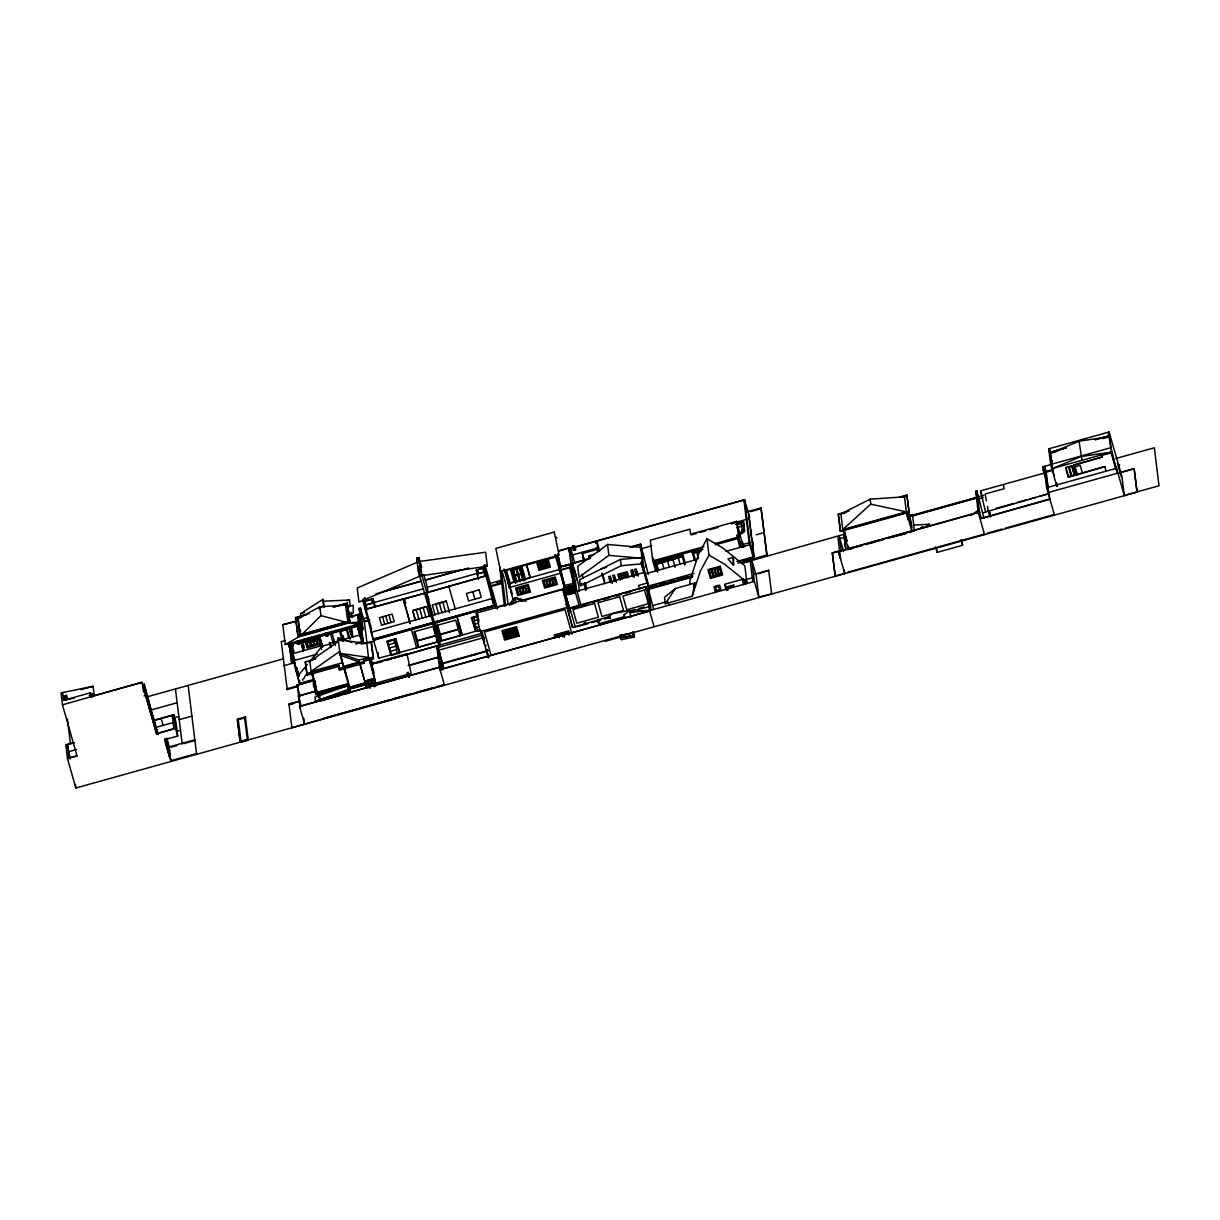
<?xml version="1.0" encoding="UTF-8"?>
<svg xmlns="http://www.w3.org/2000/svg" width="1220" height="1220" viewBox="0 0 1220 1220"><rect width="100%" height="100%" fill="white"/><g stroke="black" fill="none" stroke-linecap="round" stroke-linejoin="round"><path stroke-width="1.5" d="M743.148 547.139L736.651 521.352L690.581 534.192L689.956 529.175L650.245 540.246L652.776 560.925L655.765 571.402M753.853 555.786L752.74 541.756L753.319 546.453M733.327 557.418L733.495 565.287L727.989 558.913L733.327 557.418L733.495 565.287M736.239 523.868L743.514 521.84L744.337 530.563A16.409 3.111 -15.9 0 1 740.631 533.17M743.514 521.84L744.566 531.386A16.409 3.111 -15.9 0 1 740.86 533.979M692.213 596.245L695.049 583.023L675.346 588.513L664.519 597.266L665.312 603.747L692.213 596.245L700.402 570.99L708.988 555.146L706.975 538.721L722.606 547.826L744.841 565.805L746.838 582.214L724.619 564.25L708.988 555.146M693.555 587.613L695.049 583.023L693.646 585.615M595.726 543.357L596.839 541.055L599.706 551.12M706.975 538.721L698.389 554.582L689.742 581.208L690.047 583.724M665.312 603.747L675.346 588.513M584.227 560.803L581.803 552.385L582.199 553.621L596.504 549.64L597.678 547.948L596.839 541.055M307.333 664.427L297.573 676.505L298.854 676.276M309.194 662.292L322.141 646.112L330.223 644.007L330.04 642.482L329.583 644.16M508.953 604.647L515.099 597.51L525.866 600.911M509.35 604.739L515.236 597.983L523.807 600.713M509.579 604.556L515.236 598.074M509.762 604.907L515.374 598.547M297.131 620.751L282.827 624.731L285.251 644.526L300.288 636.047L320.921 615.627L319.838 606.797L345.779 605.089L345.428 603.839L334.433 606.904M909.922 515.511L911.843 531.173L906.338 511.851L870.729 504.165L842.791 529.571L848.479 549.518L853.924 547.993M620.416 638.029L633.256 635.498L632.539 633.012L619.699 635.544L620.416 638.029L621.483 639.615L634.324 637.084L633.714 632.067M633.256 635.498L622.749 637.252M598.456 621.742L598.212 619.729L608.307 616.908L612.12 613.797L629.55 610.366L630.877 617.442M566.629 607.514L480.207 631.609L476.227 613.172L562.649 589.077L572.302 627.461L597.708 620.187L598.7 623.801L624.381 616.634L624.152 614.758L629.55 610.366M619.699 635.544L632.539 633.012M560.148 570.213L569.969 567.361L560.148 570.213L564.036 585.829L574.407 582.962M640.607 547.353L607.545 544.455L577.685 566.324L579.027 577.228L608.871 555.359L641.933 558.257M970.922 515.48L978.562 509.99L978.928 512.995M338.458 641.4L309.88 661.469L311.1 671.503L342.881 662.643L343.338 666.41L359.214 661.972L358.985 660.096L339.907 653.31L368.516 657.443L366.839 643.657L338.214 639.524L343.43 641.369M311.1 671.503L339.678 651.419L342.423 661.042M300.959 616.771L300.577 613.645L322.919 599.34L324.215 607.484M318.893 608.673L323.681 605.608L322.919 599.34M363.575 642.543L358.329 624.152L347.944 622.764L347.593 621.514L299.937 634.796L297.741 616.878L298.122 618.372L319.838 606.797M641.842 557.494L620.446 559.431L579.653 579.668L580.415 585.936L621.209 565.699L642.604 563.762L649.437 588.543M904.432 496.189L906.338 511.851L842.791 529.571L840.885 513.91L870.104 499.163L904.599 496.814M417.896 562.008L357.231 587.994L358.954 602.039L419.634 576.297L418.429 566.415M1053.302 471.621L1052.418 468.495L1111.512 452.086L1108.385 432.337L1109.636 436.699L1079.075 441.183L1050.649 453.138L1052.311 466.833M510.921 604.723L515.74 602.726L515.099 597.51M405.696 603.229L404.415 598.715L424.606 593.301L418.246 570.99L416.691 558.211L418.887 557.601L421.708 567.468M418.246 570.99L420.458 570.38L418.887 557.601M419.543 575.55L421.754 574.925M300.577 613.645L304.39 612.577M346.968 600.713L349.515 599.996L350.277 606.264L346.465 607.331M383.095 591.654L421.236 581.025M459.818 570.274L425.277 580.125L468.938 567.941M375.851 593.911L421.251 581.254M332.907 607.072L347.303 603.061L349.896 622.596L298.107 637.038L295.514 617.503L309.239 613.675M297.771 617.122L306.937 614.575M410.24 623.42L403.271 598.989L366.473 609.253L363.773 599.691L362.645 599.996L373.228 639.265L493.963 605.593L483.379 566.354M298.122 618.372L301.798 617.35M362.675 600.225L363.773 599.691M483.41 566.568L482.342 566.858L484.996 576.206L403.301 599.249L410.271 623.679M365.451 600.88L373.076 598.761L375.226 606.309M478.332 579.561L476.288 569.999L485.057 567.559L484.721 564.906M364.551 597.769L365.466 601.109L371.963 599.294L373 602.939M484.996 576.206L484.462 571.829L477.843 573.674L477.386 569.908L483.974 567.849M347.852 606.736L353.281 605.227L353.236 613.08L349.423 614.148M296.201 621.453L296.445 623.466M572.378 546.331L574.529 545.736L575.642 549.793L573.476 550.403L572.378 546.331L574.529 545.736M427.961 592.584L427.32 587.293L478.255 573.08M558.882 550.769L569.633 547.78L569.847 548.649L744.581 499.864M374.372 602.466L423.401 588.787M558.821 551.043L569.633 547.78M373.076 598.761L373.579 602.97L364.826 605.41L365.314 609.344L404.415 598.715M476.807 574.178L485.56 571.738L486.048 575.703M749.553 517.311L744.551 499.682L569.816 548.405L570.258 552.065M579.103 605.41L574.589 589.58L569.008 549.625L570.823 549.122L574.864 563.35M355.95 643.718L363.255 641.674L359.122 608.414L360.449 608.048L364.368 621.819L367.006 643.321L374.174 641.308M503.982 568.81L509.32 587.582L560.407 573.293L558.486 557.631L560.285 573.37M572.729 546.514L573.522 549.32L574.986 548.909L574.193 546.102M89.273 695.476L94.031 694.149L93.071 686.311L61 692.899L62.464 704.809L77.012 755.912L67.481 758.581L75.869 787.998L1137.055 492.133L1134.142 468.693L1119.457 472.796L1134.142 468.693L1137.055 492.133M484.98 575.992L426.817 592.691L420.458 570.38M504.668 571.067L506.102 570.67L509.685 583.434L559.339 569.557L557.418 553.895M81.008 689.681L93.071 686.311M538.02 563.396L547.567 560.742L549.183 566.461L539.636 569.115L538.035 563.533L547.567 560.742M300.318 629.886L300.577 632.021M65.148 699.746L64.157 695.995L66.505 695.339L67.603 699.457M64.645 695.949L65.987 695.583L66.612 697.962L65.285 698.328L64.645 695.949L65.285 698.328M64.218 696.467L66.505 695.339M361.745 629.916L363.087 629.535L358.756 614.331L349.225 616.984L348.295 613.767M538.66 564.128L540.308 563.67M545.828 562.191L547.49 561.734M359.549 622.093L357.506 614.926L349.24 617.228L348.31 613.95M570.67 555.481L597.678 547.948M432.963 622.612L425.49 596.305L426.817 595.924L426.436 592.798L432.902 615.49M538.843 564.753L540.49 564.296M297.512 632.097L297.573 630.008M546.011 562.832L547.673 562.359M539.026 565.394L540.673 564.921M546.194 563.457L547.841 563M520.864 570.808L521.687 570.579M539.194 566.019L540.856 565.562M546.377 564.082L548.024 563.625M539.377 566.644L541.039 566.187M546.56 564.723L548.207 564.265M539.56 567.285L541.207 566.827M546.728 565.348L548.39 564.89M62.586 692.457L63.547 700.295L90.234 692.853L91.302 696.589L90.844 692.838M539.743 567.91L541.39 567.452M546.911 565.988L548.573 565.516M297.756 635.788L349.545 621.361L347.303 603.061M582.885 557.952L583.175 556.549L582.794 557.692M521.824 574.193L522.648 573.964M300.288 636.047L347.944 622.764L358.1 622.276L363.179 640.988M589.138 557.677L588.909 555.756L593.545 554.459M298.122 686.494L287.234 689.529L281.256 641.659L284.9 640.637M363.469 618.738L367.113 617.716M489.525 583.587L502.304 580.034M746.457 511.958L761.021 507.901L766.999 555.771L761.021 507.901M497.043 582.306L502.518 580.781M750.3 511.699L761.234 508.649M90.692 696.62L141.855 682.346L156.45 733.769L175.512 728.462L173.82 714.676L153.781 720.257M62.464 704.809L141.855 682.346M362.828 621.438L369.538 619.577M489.616 586.088L502.167 582.596M572.546 563.198L590.465 558.196M629.886 547.216L640.637 544.212L648.308 574.346M522.694 577.228L523.517 576.999M573.385 579.378L569.13 564.326L559.477 567.01L564.479 587.14M588.986 558.958L572.576 563.533L578.509 584.349L579.378 591.441M630.923 547.261L640.637 544.212M364.368 621.819L369.751 620.324M489.83 586.835L502.381 583.343M559.492 567.208L569.13 564.326M479.109 589.855L466.406 593.5L468.541 600.987L481.229 597.342L479.124 589.962M563.259 566.629L572.287 564.113M285.251 644.526L358.329 624.152L358.1 622.276M288.667 644.267L290.253 643.824L293.379 654.835M640.668 544.547L642.65 567.712L647.012 582.916M290.65 646.264L289.064 646.707L288.835 644.892L302.499 641.079M307.669 639.646L358.741 625.403M289.064 646.707L288.621 645.151L327.478 634.324L327.28 632.814L327.921 635.879L326.319 636.321L325.694 633.256L326.319 636.321M327.738 634.37L358.771 625.723M429.47 616.679L426.649 606.614L412.665 610.503L415.486 620.568M449.555 612.577L446.291 601.125L435.799 604.053L438.605 613.874M412.695 610.762L426.649 606.614M348.767 638.106L346.434 629.81L340.715 631.396L343.049 639.707M350.918 628.513L351.756 628.269L352.824 636.901M296.917 641.278L297.543 644.343L299.144 643.901L298.503 640.836L299.144 643.901M304.451 642.421L303.81 639.356L304.451 642.421L306.037 641.979L305.854 640.47M311.512 637.206L312.137 640.271L313.723 639.829L313.098 636.764L313.723 639.829M321.546 649.299L317.612 635.513L318.237 638.578L319.823 638.136L319.61 636.306M640.302 549.122L651.587 545.782M691.16 534.939L696.605 533.43M700.234 532.408L705.678 530.898M709.323 529.876L718.397 527.345M731.115 523.807L748.058 518.881M291.565 646.539L293.166 646.097L291.611 646.859M312.854 640.912L310.368 641.598L309.468 638.426M313.494 640.759L315.98 640.073L315.065 636.901M564.982 586.134L560.956 571.616L564.128 584.136M735.812 524.463L741.226 522.953L742.111 526.079L736.697 527.589M738.283 524.173L741.928 523.166M144.905 690.001L144.158 683.841L157.502 733.342L144.905 690.001L158.325 734.699M350.826 632.661L351.116 634.979M560.742 574.056L560.956 571.616M351.573 633.271L350.14 627.858M344.253 640.409L342.942 635.757L343.872 640.515M381.524 625.235L394.228 621.59L392.093 614.117L379.389 617.655L381.509 625.143M542.504 580.552L555.207 576.984L557.342 584.487L544.638 588.025L542.504 580.522M305.823 639.234L307.958 646.722L320.662 643.169L318.527 635.574M543.693 581.086L554.52 578.067L556.137 583.831L545.309 586.851L543.708 581.208L554.52 578.067M529.175 591.334L527.558 585.6L516.777 588.741L518.378 594.338L529.175 591.334L518.378 594.338M292.251 652.136L293.806 651.373L292.221 651.816L293.318 660.783M307.272 647.896L305.488 641.659L307.272 647.911L321.882 643.824M143.99 695.888L145.576 695.446L146.049 693.905L145.546 689.818M334.539 642.01L338.138 641.003M341.722 639.997L359.702 634.995M292.998 653.645L320.585 645.959M330.269 643.26L332.969 642.513M434.366 622.841L440.054 644.983L439.627 641.476L462.182 635.178L456.921 616.542L494.176 606.157L373.488 640.195L371.261 632.28L430.995 615.627M432.322 615.246L491.995 598.608L491.584 595.238M738.451 530.334L739.518 536.724L739.869 535.321M601.17 568.84L606.569 567.33M149.785 705.816L147.345 695.827L149.282 705.953M572.409 577.395L574.223 576.892L570.823 549.122M146.156 697.108L283.482 658.83L283.269 658.083M530.395 591.974L517.692 595.543L515.557 588.04L528.26 584.502L530.395 592.005M641.461 564.082L641.232 562.207L642.391 561.947M575.428 591.639L573.141 581.452M1056.84 486.368L1050.618 464.5L1048.697 448.838L1109.056 432.002L1121.973 476.623L1124.276 495.427L1159 485.774L1154.349 447.786L1115.797 458.522M573.613 581.635L575.428 581.132L574.223 576.892M293.669 662.033L291.763 662.567L291.412 661.316L317.322 654.088M356.24 643.245L363.209 641.293M703.879 546.682L652.776 560.925L654.774 561.734L702.506 548.42M714.828 543.632L738.558 537.013L736.651 521.352M356.103 643.794L361.41 642.315L361.852 643.87M373.213 639.127L493.947 605.471M373.488 640.195L411.353 629.245L416.615 647.881L438.438 641.796L433.191 623.42L411.384 629.505M456.951 616.801L434.396 623.084L439.627 641.476M715.362 544.837L737.399 538.691L738.558 537.013L741.592 547.673M565.012 587.262L574.605 584.593M295.072 662.567L284.184 665.601L284.397 666.349M363.224 643.748L371.17 641.537L373.518 658.632L363.987 661.286L364.216 663.161L339.435 670.085L338.535 664.763L306.769 673.623L307.211 675.178L338.977 666.318L338.535 664.763M1066.173 447.801L1049.718 452.422L1066.219 447.984M1095.438 439.642L1110.078 435.555L1095.438 439.673M702.613 549.549L692.228 552.446L702.583 549.366M147.864 704.367L149.008 704.047M496.052 607.331L505.004 604.83M578.509 584.349L582.154 583.328M685.426 563.838L683.032 555.42L655.521 563.091L655.826 564.341L682.346 556.625L655.826 564.341M756.217 534.802L764.162 532.591M1057.587 451.217L1050.649 453.138L1049.398 448.777L1052.524 468.541L1080.95 456.57L1111.512 452.086M1102.697 438.636L1109.636 436.699M521.154 601.063L564.845 588.879L564.28 584.975M573.37 586.286L565.363 588.513L564.997 587.186M586.866 588.909L585.341 583.191L583.877 583.587L585.829 590.465M612.272 583.343L610.229 576.114L608.643 576.663L610.412 582.794M616.405 582.184L614.361 574.971L612.775 575.505L614.544 581.635M632.341 569.953L630.77 570.503L632.524 576.633L634.11 576.191L632.341 569.953L634.385 577.182M638.212 576.114L636.169 568.886L634.598 569.42L636.321 575.428L637.908 574.986M655.552 563.411L683.032 555.42M700.707 551.089L693.448 553.117L701.363 550.616M642.65 567.712L643.718 567.407L641.11 546.102M306.769 673.623L305.32 661.835L315.904 658.891M583.938 584.151L585.341 583.191M295.24 665.068L294.31 661.758L295.804 666.974M562.649 589.077L564.89 590.022L564.707 591.852M618.967 575.032L620.355 579.82L618.967 575.032L626.577 572.775L627.995 577.807M438.438 641.796L438.864 645.319L433.634 626.928L434.823 626.592M565.76 590.068L575.352 587.399L575.001 586.149L565.409 588.833L566.949 594.75L574.94 592.524M899.674 496.997L906.902 494.984L909.129 512.278L840.488 531.401L838.277 514.108L849.12 511.088M565.805 590.388L575.398 587.704M840.26 514.23L845.673 512.72M900.787 497.211L907.085 495.61M478.332 615.627L471.225 617.625L475.724 631.014M395.28 639.341L387.67 641.598L395.28 639.341L399.657 652.38M475.754 631.167L472.018 617.945L477.828 616.329M566.156 591.639L575.749 588.955M635.452 572.378L637.038 571.936M472.033 618.082L478.133 616.375M566.202 591.944L576.404 589.077L575.428 581.132M609.527 579.683L611.113 579.241M613.66 578.524L615.246 578.082M631.64 573.507L633.226 573.064M299.083 676.033L296.628 667.599L295.362 667.95L299.708 684.115M149.618 708.713L150.761 708.393L151.143 711.534M564.25 593.103L565.912 592.645L565.089 586.622M623.008 576.938L624.381 576.541M566.553 593.194L574.544 590.968M296.796 668.911L298.732 675.468M566.583 593.5L574.589 591.273M742.126 543.784A8.952 1.693 -15.9 0 1 743.209 544.41L750.33 542.427M295.545 669.49L297.055 668.911L297.207 670.131L295.865 670.512L295.728 669.277M151.509 709.872L177.144 702.735M576.999 591.166L644.007 572.485M565.668 594.643L575.276 591.974M388.57 644.709L394.838 642.971M474.275 620.797L478.987 619.486M568.581 594.613L574.971 592.828M645.533 573.766L696.727 559.492M725.976 551.333L749.751 544.715M742.66 546.941L744.581 546.408M389.515 648.018L395.997 646.203M474.946 624.198L478.225 623.283M436.577 635.315L417.453 640.637L418.323 647.408L413.885 631.823L433.008 626.5L437.446 642.086M459.269 628.986L440.267 634.278L441.06 640.805L460.062 635.498L459.666 632.25M436.653 635.559L417.53 640.896L415.029 632.128M460.138 635.757L455.7 620.172L436.699 625.463L441.137 641.049L440.344 634.537L459.345 629.23L457.82 623.878M1050.618 464.5L1110.978 447.679L1109.056 432.002M1044.564 475.541L1042.688 466.803L1051.93 464.362M152.347 715.286L155.291 725.137L152.927 717.375M474.87 626.668L474.077 622.413L475.251 626.562M303.719 678.823L305.457 675.316L307.73 673.669M315.08 672.067L320.372 670.603M323.895 669.612L329.202 668.133M358.985 660.096L368.516 657.443M390.461 651.312L396.713 649.574A26.443 25.955 -7 0 0 393.252 639.905M474.214 617.335A20.801 20.42 -7 0 0 476.181 627.446L479.308 626.562M364.216 663.161L363.545 659.73L373.076 657.077L371.17 641.537M1043.161 470.569L1044.488 470.188L1045.906 475.159M312.122 674.736L313.708 674.294M73.124 742.751L65.804 744.795L67.481 758.581M338.992 668.514L363.773 661.606M1048.27 488.9L1046.12 471.362L1053.348 469.349M77.012 755.912L69.037 757.849L67.42 744.658L74.633 742.644M153.949 720.532L172.279 715.423L173.743 720.562M648.354 586.103L647.469 582.977L638.624 585.447L639.722 589.306M984.555 534.65L978.272 512.583L975.664 491.279L976.93 490.928L983.778 517.951M373.442 639.814L378.688 658.205L416.615 647.881M418.246 647.164L437.37 641.827L436.775 636.947M462.182 635.178L480.329 629.855M345.55 667.462L352.611 665.495M1051.091 470.859L1045.723 472.353L1044.03 466.436L1046.638 487.741L1054.446 515.16M1052.646 470.356L1053.348 472.841M299.708 680.714L299.495 683.352L314.058 679.326M477.081 631.442L480.634 630.45M1072.029 465.933L1074.698 475.281L1072.029 465.826L1065.609 467.626L1068.278 477.066L1074.698 475.281L1068.278 477.066M1073.783 465.247L1102.087 457.058L1073.753 464.957L1076.497 474.778L1104.802 466.589L1076.497 474.778M840.321 530.791L908.946 511.653L906.902 494.984M844.789 529.693L906.521 512.476M173.331 718.046L178.821 716.521M299.434 683.047L300.76 682.605M568.307 608.353L693.997 573.37M736.895 561.413L753.838 556.686L748.607 513.894M406.992 653.707L411.048 673.348L375.455 683.276L371.414 663.634L406.992 653.707L408.715 654.332M564.265 590.282L570.35 611.662L569.953 608.368L646.142 586.652L646.966 589.794M313.281 680.714L296.948 685.274L313.25 680.409M371.337 664.198L482.037 633.271M571.311 608.383L579.317 606.157M586.622 604.113L581.116 605.654L576.404 589.077M593.942 602.085L599.432 600.545M603.092 599.523L608.597 597.998M615.917 595.955L621.407 594.414M625.082 593.393L630.572 591.868M651.007 586.164L656.406 584.654M660.005 583.663L665.403 582.154M669.002 581.147L674.401 579.637M678 578.646L686.997 576.13M710.879 577.578L721.828 574.407L710.879 577.578L708.744 570.106L719.724 567.056M743.346 560.422L753.426 557.616L749.156 542.656L743.941 500.047L746.365 508.542M907.756 511.668L908.214 515.74L907.36 512.751M376.827 662.994L382.272 661.484M385.901 660.462L391.345 658.952M394.975 657.931L436.699 645.975L438.895 653.844M153.903 725.564L155.047 725.244L154.665 722.103M438.087 646.264L436.882 646.6L439.459 667.721L440.664 667.386L438.087 646.264L443.668 668.88M297.909 685.747L287.02 688.782L287.234 689.529M645.639 588.803L692.625 575.703M737.841 563.091L766.785 555.024M846.512 539.591L846.146 540.978L844.301 531.478M908.763 515.313L912.59 514.932L908.946 515.938M482.739 634.339L484.248 643.382L481.808 633.393L482.251 635.864M179.203 719.647L191.921 716.109M437.019 647.774L482.403 635.117M645.853 589.55L692.838 576.45M844.103 534.284L741.363 563.457L750.208 560.986M912.026 515.343L983.625 495.381M911.645 515.862L977.433 497.516M1054.476 476.059L1053.943 474.183M692.136 577.182L648.506 589.336L653.569 609.237M908.336 516.944L908.122 519.598L907.238 512.812M911.828 516.121L977.464 497.821M69.25 751.55L76.585 749.507M155.901 727.394L174.231 722.286M482.998 636.474L481.93 633.363M843.66 551.623L839.573 537.288L837.987 537.73L840.565 558.729L838.46 551.562L844.759 573.629M503.158 631.426L515.846 627.751L517.997 635.361L505.293 638.899L503.143 631.304L505.293 638.899M979.172 498.797L982.802 497.775M439.17 650.062L484.523 637.404M839.955 538.615L845.384 537.105M439.185 651.297L443.18 669.444M504.699 634.766L506.895 634.308M507.855 633.897L510.067 633.454M511.119 632.982L513.284 632.387M514.26 632.112L516.426 631.503M511.165 633.18L513.33 632.57M514.321 632.311L516.472 631.701M483.959 642.254L484.462 641.018M1046.12 471.362L1044.701 466.375L1048.697 492.407L1117.276 473.299L1110.978 447.679M442.738 669.917C438.605 655.948 437.95 644.907 442.692 669.46M315.675 691.283L298.351 696.117L315.644 691.038M408.136 665.495L438.148 657.138L440.191 664.458M409.935 665.281L438.178 657.397M1046.638 487.741L1116.544 468.251L1116.3 466.375M176.854 731.329L180.514 730.307M311.542 673.059L317.048 692.38L348.829 683.52L349.286 687.287L365.161 682.849L359.93 663.405M519.217 636.001L504.607 640.103L501.938 630.725L516.548 626.653L519.217 636.032M347.715 685.838L315.95 694.698L315.492 693.143L347.273 684.283L348.173 689.59L367.235 684.283L366.564 680.836L374.51 678.625L368.974 658.998M364.933 680.973L374.464 678.32M441.762 660.34L442.479 664.061M389.409 699.914L291.915 727.76L288.942 704.077L299.83 701.042M318.069 695.812L319.671 695.37L320.128 699.121M366.976 682.087L373.32 680.318M754.234 574.346L768.691 570.319L757.986 573.842M318.115 696.117L319.701 695.674M367.006 682.407L374.952 680.18L374.51 678.625M832.314 552.843L835.227 576.282L832.314 552.843L840.26 550.632M288.942 704.077L299.967 701.53M318.359 696.239L318.832 694.805L319.03 695.812M348.173 689.59L347.731 688.034L366.793 682.727L366.564 680.836M832.375 553.102L978.226 512.278M164.608 739.289L166.53 744.139L165.096 738.939M240.218 742.172L237.275 719.175L245.357 716.918L245.571 717.665L237.488 719.922L240.233 742.339L248.316 740.082L245.357 716.918M838.46 551.562L979.538 512.232L976.93 490.928M173.82 714.676L175.985 722.27L177.678 736.057L164.975 739.61L171.181 761.417M847.625 549.595L853.039 548.085M856.654 547.078L862.082 545.569M865.681 544.562L871.111 543.053M878.324 541.039L883.753 539.53M887.367 538.523L892.781 537.013M896.395 536.007L905.423 533.491M909.037 532.484L914.451 530.975L912.407 514.306M870.272 543.449L875.716 541.924M892.049 537.364L897.493 535.854M901.138 534.833L906.582 533.323M995.596 508.496L1013.881 503.403M1017.541 502.381L1026.691 499.834M1030.351 498.812L1035.841 497.287M1039.501 496.265L1048.651 493.719L1049.642 497.226M351.497 688.354L365.619 684.405L366.61 687.928M375.745 685.899L374.708 682.285L367.723 684.237L368.745 687.836M440.74 663.832L441.747 669.933M441.671 663.436L488.244 650.443M629.642 611.022L635.071 609.512M638.7 608.505L644.13 606.996M367.723 684.252L374.723 682.315M983.137 512.736L1048.651 493.719M441.808 663.939L487.741 651.129M609.466 617.152L608.704 617.122M166.347 741.013L169.778 755.18L169.275 746.884L194.697 739.793L194.91 740.54L184.022 743.575M369.568 687.607L368.76 684.71L374.113 683.215L374.921 686.128M368.775 684.832L374.113 683.215M577.136 626.683L588.025 623.649M591.654 622.627L600.728 620.096M604.357 619.089L609.802 617.579M629.779 611.998L649.757 606.432M653.096 605.486L665.83 601.933M745.969 579.591L753.03 577.624M165.905 741.592L170.968 760.67L196.389 753.579L196.603 754.326L188.154 685.396M442.738 667.98L442.616 664.824M989.268 513.818L989.801 512.247L990.213 517.097M327.235 697.138L350.308 690.703L318.572 699.883L318.984 701.119M375.79 683.612L376.431 684.618M375.821 684.024L375.638 682.514L375.928 684.755M598.715 621.864L597.221 622.002M439.368 667.477L299.571 706.456L439.322 667.157L444.4 685.045M733.967 584.899L726.983 586.866L727.959 590.297M320.601 700.997L340.136 695.553M343.689 694.561L349.012 693.082M568.062 631.99L555.359 635.666L568.062 631.99L568.932 635.117M556.015 635.955L558.18 635.346M559.309 634.995L561.459 634.4M562.313 634.156L564.479 633.546M715.957 591.334L720.288 590.129L719.068 585.768L714.737 586.972L715.942 591.212M565.516 633.348L567.681 632.753M166.85 745.084L169.763 757.422M654.103 626.592L649.528 610.625L754.372 581.406L751.764 560.102L756.217 575.733L758.825 597.037L771.68 594.003L768.691 570.319M1049.886 498.904L981.307 518.47L1049.947 499.331M165.234 742.202L169.915 758.672M171.303 747.128L176.763 745.603M240.004 741.424L248.087 739.167L248.3 739.915M393.069 698.892L411.369 693.799M415.029 692.777L433.313 687.668M436.974 686.646L442.463 685.121M848.053 572.119L984.448 534.086M987.498 533.109L1001.955 529.083M1005.57 528.077L1054.324 514.474M444.385 684.923L323.559 718.275M835.151 576.038L844.682 573.385L844.24 569.832M605.272 641.293L621.148 636.87L621.483 639.615M935.572 546.926L937.128 552.385L962.549 545.294L961.939 540.277M282.827 624.731L296.689 621.27M471.21 655.43L476.761 654.194M63.547 700.295L74.45 698.099M90.798 694.805L94.031 694.149M289.079 704.565L292.769 704.092M913.078 525.195L929.701 524.188L926.544 525.256M323.452 601.216L349.515 599.996M347.578 606.386L350.277 606.264M320.921 615.627L347.944 622.764L345.397 603.595L345.748 604.83M515.114 597.602L525.881 600.987M517.188 599.127L522.602 600.835M351.863 642.574L337.986 637.633L340.136 655.186L343.338 666.41M340.136 655.186L359.214 661.972M371.414 663.634L373.122 664.259M476.227 613.172L477.843 614.377M555.481 536.785L556.991 537.959M476.181 627.446L477.92 630.298M982.771 497.821L980.484 490.867L1044.671 472.979L1048.743 494.466M1119.563 464.606L1119.518 465.171M1117.52 463.447L1121.348 476.898M1116.544 468.251L1124.352 495.671M1115.644 466.558L1116.59 469.883M1111.45 452.422L1115.812 467.733M1115.598 468.282L1111.237 452.986L1101.614 455.365L1102.118 457.347M1104.802 466.589L1106.113 471.362M1082.018 460.321L1079.075 441.183M1082.521 473.543L1080.188 465.323L1075.094 466.741L1077.443 474.961M1073.996 464.698L1076.894 474.9M1068.812 466.726L1071.48 476.075M1048.697 448.838L1049.764 452.62M1042.688 466.803L1044.579 473.421M989.1 512.446L990.045 515.725M988.276 510.539L989.786 515.816M975.664 491.279L976.549 494.405M979.477 511.79L981.307 518.47M960.994 539.835L962.549 545.294M908.473 510.417L911.935 527.803M907.558 512.049L908.839 516.533L908.61 514.657M907.97 518.332L907.39 516.319L907.558 517.57M908.122 519.598L907.177 512.888M844.453 532.728L846.665 540.841M838.277 514.108L840.488 531.401M751.23 535.382L751.444 536.129L748.821 514.642M751.459 537.257L752.313 540.262M752.633 545.843L753.35 548.344M753.838 556.686L749.797 542.473L744.551 499.682M744.474 529.693L744.703 530.517M741.104 532.957A13.954 2.638 -15.9 0 0 742.355 531.158L742.126 530.334A13.954 2.638 -15.9 0 1 738.847 533.338M754.372 581.406L758.962 597.541M738.603 531.584L740.021 536.571M738.176 538.035L739.686 543.327M739.915 547.521L736.682 534.939M746.015 579.622L747.036 583.374M745.496 579.942L746.472 583.374M745.008 580.095L746 583.587M744.779 580.491L745.771 583.968M744.383 579.957L745.374 583.434M745.207 584.273L743.697 578.997L724.634 584.319L726.113 589.519M742.08 579.134L743.59 584.639M725.076 584.426L726.754 590.465M719.708 566.949L721.843 574.529M716.963 567.696L719.083 575.184M721.096 590.571L719.525 585.066L713.944 586.637L715.5 592.127M714.218 568.459L716.353 575.947M711.473 569.237L713.608 576.709M710.863 577.472L708.744 570.106M696.589 551.943L698.465 558.486M693.417 552.828L695.781 561.291M692.213 552.248L694.454 560.239M682.346 556.625L684.694 564.906M678.274 557.754L680.104 564.189M672.891 559.263L675.178 567.3M667.508 560.758L669.338 567.193M662.125 562.252L663.954 568.703M668.133 601.963L669.139 605.471M658.571 570.197L656.772 564.067M655.78 564.021L657.611 570.472M654.332 560.178L657.778 572.317M652.517 556.838L654.515 563.838M640.042 544.73L643.977 558.531M641.201 549.915L642.711 555.161M642.178 563.945L644.617 572.5M641.232 562.207L644.221 572.668M641.4 563.869L643.916 572.668M647.484 591.578L648.506 595.162M628.773 576.968L627.278 571.677L617.747 574.361L619.241 579.622M649.131 610.61A54.793 10.355 -15.9 0 0 637.984 611.586L637.938 611.403A54.793 10.355 -15.9 0 1 650.123 610.412M626.683 577.639L625.707 574.193L620.629 575.642L621.605 579.058M626.379 577.792L625.479 574.605L621.056 575.87L621.956 579.027M632.814 631.777L634.324 637.084M624.152 614.758L625.113 618.159M597.175 548.42L598.135 551.806M596.062 548.085L596.504 549.64M602.665 574.071L604.647 581.055M601.704 573.217L604.693 583.694M610.122 617L610.564 618.555M609.405 616.923L609.756 618.189M608.307 616.908L608.75 618.464M588.909 555.756L589.382 558.409M582.489 553.743L584.41 560.499M582.672 556.701L583.587 559.934M598.212 619.729L598.913 623.45M582.108 574.147L583.175 577.899M584.639 583.038L586.118 588.192M569.008 549.625L570.258 554.017M574.04 568.474L577.548 580.766M575.367 589.306L572.775 580.018L572.561 581.604M557.784 555.115L561.322 568.047M559.339 569.557L560.407 573.293M564.524 587.338L565.912 592.645M569.953 608.368L575.306 627.187M569.496 608.078L565.241 592.996M566.065 604.022L572.775 627.568M572.058 634.324L564.997 609.542L484.432 632.006L490.974 655.018M569.649 634.034L568.764 630.892L554.154 634.995L555.039 638.106M551.821 578.844L553.422 584.456M545.188 561.398L546.774 566.98M544.928 561.718L546.362 566.766L544.715 567.224L543.281 562.176M549.107 579.591L550.708 585.219M563.396 633.851L564.25 636.87M542.793 562.069L544.379 567.651M563.243 633.897L564.097 636.916M542.488 562.405L543.922 567.452L542.275 567.91L540.841 562.862M561.703 633.759L562.557 636.764M546.392 580.339L548.009 585.966M540.414 562.74L542 568.307M540.14 563.03L541.573 568.078L539.926 568.55L538.477 563.487M558.531 634.644L559.385 637.648M526.674 564.555L530.258 577.167M526.461 565.272L530.014 577.731L508.221 583.541L507.596 578.387M525.362 578.6L521.87 566.309L510.433 569.496L513.925 581.788M524.92 580.629L521.169 567.407L511.653 570.197L515.389 583.282M524.386 580.034L520.925 567.88L520.086 568.124L523.548 580.278M519.674 567.818L523.35 580.72M524.859 586.347L526.461 591.959M522.953 580.506L521.169 574.269L518.561 575.001L520.345 581.223M522.16 587.11L523.761 592.707M516.411 568.733L520.086 581.635M519.583 581.361L517.798 575.123L515.191 575.855L516.975 582.092M519.461 587.857L521.062 593.454M512.964 569.694L516.639 582.596M506.33 570.228L510.433 584.639M511.5 590.755L511.699 591.136M509.868 586.972L511.866 594.079L511.271 590.51M505.049 570.746L508.099 581.437L509.396 581.071L509.685 583.434M513.391 601.353L508.862 581.909M501.969 570.625L505.431 582.748L508.038 604.098M500.673 570.563L499.727 567.269L504.516 606.34M514.505 628.864L516.289 635.147M514.306 628.91L516.106 635.208M512.674 628.635L514.809 636.123M511.165 629.779L513.147 636.016M509.502 629.52L511.622 637.008M508.084 630.603L509.884 636.901M507.871 630.664L509.67 636.962M506.315 630.404L508.45 637.892M504.928 631.457L506.712 637.755M504.76 631.503L506.559 637.801M484.996 564.997L497.501 608.871M484.492 565.729L496.479 607.774M483.791 565.5L495.899 607.88M483.135 567.147L484.492 572.043M491.995 598.608L494.222 606.538M477.386 569.908L478.423 573.553M476.288 569.999L477.813 575.367M472.75 591.639L474.885 599.111M482.967 635.818L484.599 642.086M487.436 652.791L488.732 657.336M486.734 650.946L488.412 657.534M480.848 631.426L488.351 657.778M448.808 586.301L455.304 609.237M456.921 616.542L462.151 634.934M442.799 602.101L445.59 611.921M439.291 603.076L442.097 612.897M423.736 574.574L427.32 587.293M435.128 615.093L432.307 605.029L446.291 601.125M437.355 624.061L440.344 634.537M417.82 557.891L419.39 563.396M427.808 596.062L428.83 599.645M416.691 558.211L417.987 562.755M426.817 595.924L434.289 622.23M433.588 622.429L433.817 622.993M431.072 614.117L425.109 593.164L425.49 596.305M439.734 655.659L442.372 664.885M439.871 657.321L441.365 662.506M441.183 665.373L442.052 668.438M440.664 667.386L441.167 669.139M423.142 607.575L425.948 617.396M419.649 608.551L422.455 618.372M416.157 609.527L418.948 619.348M413.122 612.135L415.456 620.324M408.151 672.174L409.386 676.734M408.029 673.181L408.883 676.185M408.12 674.096L409.142 677.176M407.938 673.852L408.791 676.841M408.014 675.499L408.441 676.703M406.916 672.891L407.922 676.414M388.921 615.002L391.041 622.49M396.942 652.868L396.713 649.574M385.733 615.886L387.868 623.374M382.562 616.771L384.696 624.259M387.655 641.476L391.391 654.683M373.579 602.97L374.875 607.499M365.39 598.456L366.244 601.475M364.155 598.639L367.25 609.619M363.057 599.172L371.52 628.742M372.13 649.299L372.573 650.855M373.076 657.077L373.518 658.632M359.122 608.414L360.403 612.943M371.185 658.937L372.649 664.076M369.995 658.693L374.067 672.982M375.409 681.629L376.538 685.64L375.15 681.751M359.671 632.616L360.693 636.199M357.002 624.609L360.449 636.733M374.494 686.875L373.64 683.856L369.37 685.03L370.239 688.065M351.055 612.272L352.549 617.503M363.545 659.73L363.987 661.286M347.09 605.974L350.308 617.274M368.76 684.71L369.553 687.485M348.356 616.298L350.308 623.145M349.545 621.361L349.896 622.596M366.793 682.727L367.235 684.283M349.545 627.08L351.909 635.971L351.711 633.241M365.878 684.283L366.885 687.805M349.637 627.964L351.97 636.886M359.671 663.528L365.161 682.849M349.362 628.147L350.597 632.86L349.347 628.803M347.12 628.712L350.125 639.25M339.495 630.832L341.996 639.615M344.315 667.721L348.325 681.766M345.977 674.63L344.589 668.728M343.781 667.965L349.286 687.287M350.796 692.579L349.713 688.797L315.522 701.439L314.989 697.169L348.569 685.274L317.49 693.936L318.557 697.672M335.5 645.38L332.023 633.18M333.35 643.702L330.437 633.622M330.04 642.482L331.321 646.966M327.478 634.324L327.921 635.879M330.223 644.007L331.245 647.576M329.4 642.65L330.681 647.149M319.671 636.032L322.568 646.707M322.598 647.012L319.198 635.071M318.267 636.032L319.167 639.204L316.697 639.89L315.782 636.718M315.767 637.953L317.474 643.931M312.594 638.838L314.302 644.816M308.995 638.228L311.115 645.7M308.69 638.594L309.59 641.766L307.12 642.467L306.205 639.28M306.037 641.979L305.412 638.914M314.714 681.05L317.048 692.38M312.091 672.433L314.379 680.424M315.553 684.542L314.836 682.041L315.309 685.96M302.24 640.256L304.237 647.286M295.514 617.503L297.055 628.437M301.798 641.308L304.298 650.092M300.577 640.546L303.079 649.33M300.333 640.79L303.322 651.327M305.32 661.835L307.211 675.178M306.037 667.721L306.479 669.292M307.486 672.861L307.745 673.791M292.205 642.955L293.196 646.417M302.728 680.241L302.453 679.174M291.336 642.726L293.852 651.693M294.904 660.34L290.024 643.199L291.778 650.458M296.735 670.283L298.275 675.666M288.835 644.892L299.312 681.858M296.902 684.954L300.029 696.101M298.32 695.857L301.279 706.395M299.525 706.136L304.619 724.207M247.431 740.159L244.503 717.162M241.087 741.928L238.144 718.931M175.512 728.462L177.678 736.057M166.774 738.1L169.305 747.067M161.147 718.534L163.099 725.381M166.377 738.71L169.778 750.956M165.889 739.213L170.281 755.043M148.138 701.653L149.114 705.068M153.003 718.656L154.681 724.893M145.409 694.073L156.663 733.571M91.713 693.753L92.598 696.864M64.157 695.995L65.194 699.655M67.42 744.658L70.302 759.053M643.184 567.559L647.469 582.977M569.679 567.559L573.568 583.16M980.651 491.706L985.653 512.049M477.325 614.727L478.865 621.895M986.431 500.978L985.104 494.039L1004.167 488.717L1003.526 485.331M987.453 506.3L988.124 510.021M1117.062 471.545L1117.276 473.299M1056.718 482.967L1057.145 486.445M1051.991 460.687L1052.082 461.495M936.716 549.046L937.128 552.385M922.503 527.391L921.237 527.757M908 514.505L908.092 515.282M870.104 499.163L870.729 504.165M847.87 545.416L848.296 548.893M847.137 541.329L844.331 531.264L844.865 534.528M845.765 536.312L846.07 538.737M845.414 536.144L845.826 537.898M846.146 540.978L843.721 530.99L844.027 533.506M843.965 534.055L845.765 548.878M843.782 533.43L845.826 550.098M839.573 537.288L841.297 551.288M750.147 560.544L752.725 581.65M741.226 522.953L742.355 531.158M743.209 544.41L743.59 547.536M725.87 587.338L726.098 589.275M645.959 565.546L646.188 567.422M648.445 588.894L651.038 610M646.905 589.321L649.528 610.625M620.446 559.431L621.209 565.699M607.545 544.455L608.871 555.359M575.642 549.793L573.476 550.403M565.79 592.676L564.921 585.417L564.723 588.909L555.069 554.536L555.786 557.082L506.071 570.487M549.183 566.461L539.636 569.115M508.679 582.337L509.32 587.582M507.688 578.097L508.343 583.495M501.435 570.853L505.72 605.791M488.03 654.683L488.198 655.659M487.131 649.391L487.268 650.443M485.88 644.968L486.002 646.005M483.486 637.023L483.73 639.005M482.312 632.448L482.434 633.485M433.161 623.161L433.634 626.928M371.963 599.294L372.435 603.061L365.939 604.876L366.473 609.253M377.986 652.563L378.688 658.205M370.849 628.895L371.261 632.28M365.131 598.257L365.466 601.109M360.449 608.048L363.087 629.535M358.756 614.331L360.937 632.25M360.983 632.585L361.135 633.82M361.593 641.43L357.185 626.165M361.41 642.315L361.638 644.191M357.506 614.926L359.458 630.847M347.273 684.283L347.731 688.034M338.977 666.318L339.435 670.085M318.023 636.764L318.237 638.578M311.954 638.777L312.137 640.271M315.08 680.836L315.4 683.444M315.705 685.838L316.026 688.446M314.531 681.721L314.851 684.328M315.95 694.698L314.196 682.483L315.492 693.143M313.265 682.925L313.784 687.195M298.092 618.128L300.105 634.522M297.268 630.084L298.107 637.038M297.36 642.833L297.543 644.343M303.81 718.229L304.481 723.719M296.628 667.599L296.811 669.139M297.665 687.805L300.166 708.393M290.421 644.45L291.366 653.783M289.338 642.772L291.763 662.567M289.201 643.321L291.412 661.316M288.438 643.641L288.621 645.151M175.451 688.949L182.207 744.093M172.279 715.423L173.88 728.614L156.45 733.769M166.682 745.389L166.072 740.296L166.179 745.527M154.391 722.514L154.604 724.268M148.626 700.92L149.114 704.702M149.526 708.469L149.801 710.696M147.345 695.827L147.147 698.465L147.01 696.971M142.603 684.603L143.533 692.121M90.234 692.853L90.737 696.925M67.42 719.053L70.379 743.193M75.442 784.552L75.869 787.998M631.411 612.669A37.53 7.091 -15.9 0 1 637.984 611.586M741.562 541.802A8.952 1.693 -15.9 0 1 742.644 542.427M740.937 542.015A8.22 1.555 -15.9 0 1 741.714 542.214M554.276 532.088L495.808 548.39L500.612 571.372L559.08 555.085L554.276 532.088M548.283 559.614L536.8 562.817L538.935 570.335L550.403 567.102L548.283 559.66M512.72 570.106L515.526 582.641L512.72 570.106M516.06 569.221L513.513 569.938L515.038 575.291L517.585 574.589L516.06 569.221M519.4 568.307L516.868 569.023L518.393 574.376L520.94 573.674L519.4 568.307M547.307 561.108L545.66 561.566L547.094 566.614L548.741 566.156L547.307 561.108M309.651 642.071L307.181 642.757L308.142 646.127L310.612 645.426L309.651 642.071M312.915 641.201L310.429 641.903L311.39 645.258L313.875 644.572L312.915 641.201M316.041 640.363L313.555 641.064L314.516 644.419L317.002 643.733L316.041 640.363M319.228 639.509L316.758 640.195L317.719 643.565L320.189 642.864L319.228 639.509M519.262 588.345L517.219 588.909L518.591 593.713L520.62 593.133L519.262 588.345M521.977 587.613L519.949 588.177L521.306 592.966L523.35 592.401L521.977 587.613M524.661 586.82L522.633 587.384L523.99 592.188L526.034 591.624L524.661 586.82M527.375 586.058L525.332 586.622L526.704 591.425L528.733 590.861L527.375 586.058M546.133 580.872L544.105 581.452L545.477 586.24L547.505 585.676L546.133 580.872M551.73 579.347L549.701 579.912L551.074 584.716L553.102 584.151L551.73 579.347M554.337 578.554L552.309 579.119L553.666 583.922L555.71 583.358L554.337 578.554M548.924 580.186L546.88 580.75L548.253 585.554L550.281 584.99L548.924 580.186M395.753 638.639L386.847 641.156L390.934 655.46L399.825 652.974L395.753 638.639M396.286 644.419L397.11 648.537L396.302 644.465M1068.613 467.062L1065.945 467.809L1068.446 476.593L1071.114 475.846L1068.613 467.062M1071.831 466.162L1069.162 466.909L1071.663 475.693L1074.332 474.946L1071.831 466.162M720.181 566.232L707.936 569.664L710.421 578.387L722.667 574.955L720.181 566.232M711.138 569.587L709.171 570.136L711.123 576.984L713.09 576.435L711.138 569.587M713.929 568.81L711.962 569.359L713.913 576.206L715.881 575.657L713.929 568.81M716.72 568.047L714.752 568.596L716.704 575.443L718.671 574.894L716.72 568.047M719.404 567.33L717.436 567.88L719.388 574.727L721.355 574.178L719.404 567.33M594.506 603.442L572.912 609.512L576.816 623.222L598.425 617.198L594.521 603.488M619.638 596.702L598.029 602.771L601.948 616.481L623.542 610.412L619.638 596.748M644.48 589.992L622.886 596.077L626.79 609.786L648.384 603.702L644.48 590.053M506.01 631.152L503.845 631.762L505.629 638.045L507.794 637.45L506.01 631.152M509.167 630.298L507.001 630.908L508.801 637.206L510.966 636.596L509.167 630.298M512.43 629.428L510.28 630.023L512.064 636.321L514.23 635.727L512.43 629.428M515.587 628.559L513.422 629.154L515.221 635.452L517.371 634.857L515.587 628.559M922.701 526.857L920.993 527.879L922.701 526.857M585.6 622.749L583.877 623.771L585.6 622.749M718.778 586.24L715.408 587.186L716.353 590.48L719.724 589.55L718.778 586.24M733.51 585.6L727.806 587.308L733.51 585.6M649.665 611.006L439.978 669.658L649.665 611.006M487.314 566.248L421.845 575.688L420.092 561.398L485.606 552.218L487.314 566.248"/></g></svg>
